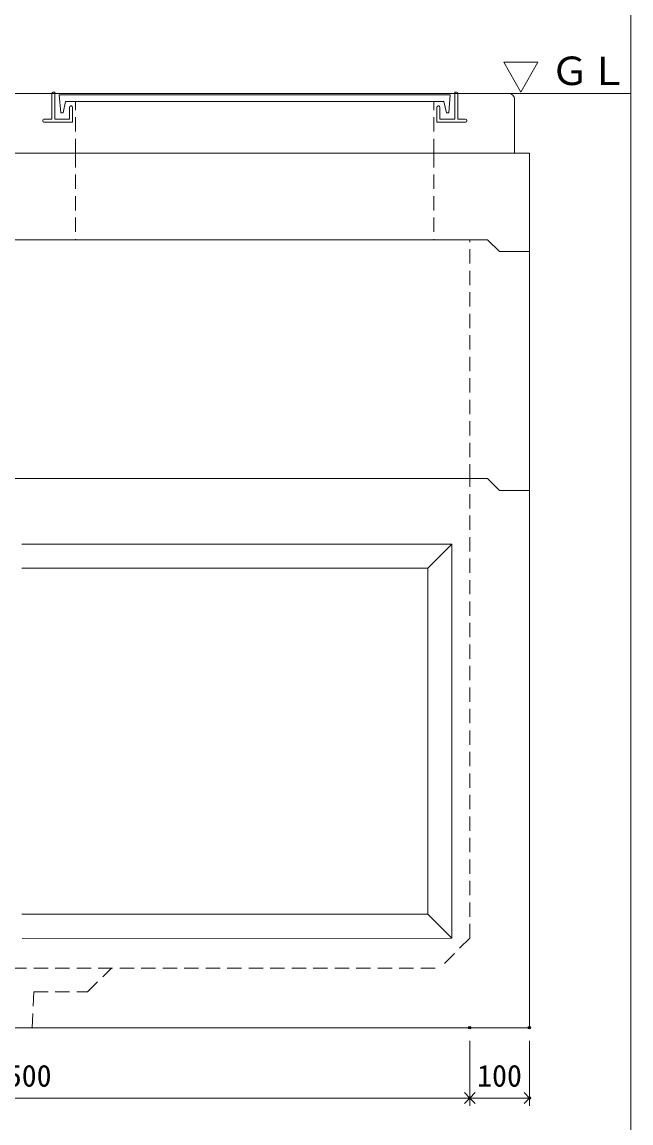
# Model space of a CAD drawing. Units: millimetres, scale not verified. Extents: x -6420 to 6420, y -2665 to 3035.
# Drawn here: x 5401 to 6420, y -1626 to 218 of the extents above; entities that cross this region are included whole.
import ezdxf
from ezdxf.enums import TextEntityAlignment as Align

# ---------------------------------------------------------------- set-up
doc = ezdxf.new("R2010")
doc.units = ezdxf.units.MM
doc.header["$LTSCALE"] = 20
doc.header["$PDMODE"] = 32
doc.header["$PDSIZE"] = 4
doc.linetypes.add('DASHED1', pattern=[1.8, 1.2, -0.6])
doc.layers.add('0-1_Defpoints', color=7, linetype='Continuous')
for name, color, linetype, lineweight in [('0-2_waku', 7, 'Continuous', 18), ('0-3_gaikei', 7, 'Continuous', 18), ('0-4_kakure', 7, 'DASHED1', 5), ('0-5_sunpou', 7, 'Continuous', 5), ('0-8_uchigawa', 6, 'Continuous', 18), ('0-A_futa', 3, 'Continuous', 18), ('0-B_GL', 4, 'Continuous', 18), ('0-D_文字１', 7, 'Continuous', 18)]:
    doc.layers.add(name, color=color, linetype=linetype, lineweight=lineweight)
doc.styles.add('ＭＳ ゴシック', font='')
doc.styles.get('ＭＳ ゴシック').set_extended_font_data('MS Gothic')

# ---------------------------------------------------------------- blocks, each defined once
blk = doc.blocks.new('_Open90')
at = {"layer": '0-5_sunpou'}
blk.add_line((0, 0), (-1, 0), dxfattribs=at)
blk.add_lwpolyline([(-0.5, 0.5), (0, 0), (-0.5, -0.5)], dxfattribs=at)
blk = doc.blocks.new('D53')
at = {"layer": '0-1_Defpoints'}
for p in [(7233.24, 1125.17), (8733.24, 1125.17), (8733.24, 1007.46)]:
    blk.add_point(p, dxfattribs=at)
at = {"layer": '0-5_sunpou'}
for p, q in [((7233.24, 1103.17), (7233.24, 994.46)), ((8733.24, 1103.17), (8733.24, 994.46)), ((7251.24, 1007.46), (8715.24, 1007.46))]:
    blk.add_line(p, q, dxfattribs=at)
at = {"layer": '0-5_sunpou', "xscale": 18, "yscale": 18, "rotation": 180}
blk.add_blockref('_Open90', (7233.24, 1007.46), dxfattribs=at)
at = {"layer": '0-5_sunpou', "xscale": 18, "yscale": 18}
blk.add_blockref('_Open90', (8733.24, 1007.46), dxfattribs=at)
at = {"layer": '0-5_sunpou', "style": 'ＭＳ ゴシック'}
blk.add_text('1500', height=36.66, dxfattribs=at).set_placement((7933.24, 1015.46), align=Align.BOTTOM_LEFT)
blk = doc.blocks.new('D54')
at = {"layer": '0-1_Defpoints'}
for p in [(8733.24, 1125.17), (8833.24, 1125.17), (8833.24, 1007.46)]:
    blk.add_point(p, dxfattribs=at)
at = {"layer": '0-5_sunpou'}
for p, q in [((8733.24, 1103.17), (8733.24, 994.46)), ((8833.24, 1103.17), (8833.24, 994.46)), ((8751.24, 1007.46), (8815.24, 1007.46))]:
    blk.add_line(p, q, dxfattribs=at)
at = {"layer": '0-5_sunpou', "xscale": 18, "yscale": 18, "rotation": 180}
blk.add_blockref('_Open90', (8733.24, 1007.46), dxfattribs=at)
at = {"layer": '0-5_sunpou', "xscale": 18, "yscale": 18}
blk.add_blockref('_Open90', (8833.24, 1007.46), dxfattribs=at)
at = {"layer": '0-5_sunpou', "style": 'ＭＳ ゴシック'}
blk.add_text('100', height=36.66, dxfattribs=at).set_placement((8745.74, 1015.46), align=Align.BOTTOM_LEFT)

msp = doc.modelspace()

# ---------------------------------------------------------------- linework, layer by layer
at = {"layer": '0-2_waku'}
for p in [(6420.49, 3035.05), (6420.49, 2678.8)]:
    msp.add_line(p, (6420.49, -2664.95), dxfattribs=at)
msp.add_lwpolyline([(-1739.51, 3035.05), (6420.49, 3035.05), (6420.49, -2664.95)], dxfattribs=at)
at = {"layer": '0-3_gaikei'}
for p, q in [((5365.49, 98.38), (5450.49, 98.38)), ((6130.49, 98.38), (6215.49, 98.38)), ((6225.49, -1.62), (6225.49, 88.38)), ((4550.49, -1.62), (6250.49, -1.62)), ((4550.49, -1.62), (6250.49, -1.62)), ((4550.49, -1.62), (6250.49, -1.62)), ((4550.49, -1.62), (6250.49, -1.62)), ((4550.49, -1.62), (6250.49, -1.62)), ((6250.49, -566.62), (6250.49, -1.62)), ((4620.49, -146.62), (6180.49, -146.62)), ((4620.49, -146.62), (6180.49, -146.62)), ((4620.49, -146.62), (6180.49, -146.62)), ((4620.49, -146.62), (6180.49, -146.62)), ((4620.49, -146.62), (6180.49, -146.62)), ((4620.49, -146.62), (6180.49, -146.62)), ((4620.49, -146.62), (6180.49, -146.62)), ((4620.49, -146.62), (6180.49, -146.62)), ((4620.49, -146.62), (6180.49, -146.62)), ((4620.49, -146.62), (6180.49, -146.62)), ((4620.49, -146.62), (6180.49, -146.62)), ((4620.49, -146.62), (6180.49, -146.62)), ((4620.49, -146.62), (6180.49, -146.62)), ((4620.49, -146.62), (6180.49, -146.62)), ((6180.49, -146.62), (6200.49, -166.62)), ((6180.49, -146.62), (6200.49, -166.62)), ((6180.49, -146.62), (6200.49, -166.62)), ((6180.49, -146.62), (6200.49, -166.62)), ((6180.49, -146.62), (6200.49, -166.62)), ((6180.49, -146.62), (6200.49, -166.62)), ((6180.49, -146.62), (6200.49, -166.62)), ((6180.49, -146.62), (6200.49, -166.62)), ((6180.49, -146.62), (6200.49, -166.62)), ((6180.49, -146.62), (6200.49, -166.62)), ((6180.49, -146.62), (6200.49, -166.62)), ((6180.49, -146.62), (6200.49, -166.62)), ((6180.49, -146.62), (6200.49, -166.62)), ((6180.49, -146.62), (6200.49, -166.62)), ((6200.49, -166.62), (6250.49, -166.62)), ((6200.49, -166.62), (6250.49, -166.62)), ((6200.49, -166.62), (6250.49, -166.62)), ((6200.49, -166.62), (6250.49, -166.62)), ((6200.49, -166.62), (6250.49, -166.62)), ((6200.49, -166.62), (6250.49, -166.62)), ((6200.49, -166.62), (6250.49, -166.62)), ((6200.49, -166.62), (6250.49, -166.62)), ((6200.49, -166.62), (6250.49, -166.62)), ((6200.49, -166.62), (6250.49, -166.62)), ((6200.49, -166.62), (6250.49, -166.62)), ((6200.49, -166.62), (6250.49, -166.62)), ((6200.49, -166.62), (6250.49, -166.62)), ((6200.49, -166.62), (6250.49, -166.62)), ((4620.49, -546.62), (6180.49, -546.62)), ((4620.49, -546.62), (6180.49, -546.62)), ((4620.49, -546.62), (6180.49, -546.62)), ((4620.49, -546.62), (6180.49, -546.62)), ((4620.49, -546.62), (6180.49, -546.62)), ((4620.49, -546.62), (6180.49, -546.62)), ((4620.49, -546.62), (6180.49, -546.62)), ((4620.49, -546.62), (6180.49, -546.62)), ((4620.49, -546.62), (6180.49, -546.62)), ((4620.49, -546.62), (6180.49, -546.62)), ((4620.49, -546.62), (6180.49, -546.62)), ((4620.49, -546.62), (6180.49, -546.62)), ((4620.49, -546.62), (6180.49, -546.62)), ((4620.49, -546.62), (6180.49, -546.62)), ((4620.49, -546.62), (6180.49, -546.62)), ((4620.49, -546.62), (6180.49, -546.62)), ((4620.49, -546.62), (6180.49, -546.62)), ((4620.49, -546.62), (6180.49, -546.62)), ((4620.49, -546.62), (6180.49, -546.62)), ((4620.49, -546.62), (6180.49, -546.62)), ((4620.49, -546.62), (6180.49, -546.62)), ((4620.49, -546.62), (6180.49, -546.62)), ((4620.49, -546.62), (6180.49, -546.62)), ((4620.49, -546.62), (6180.49, -546.62)), ((4620.49, -546.62), (6180.49, -546.62)), ((4620.49, -546.62), (6180.49, -546.62)), ((4620.49, -546.62), (6180.49, -546.62)), ((4620.49, -546.62), (6180.49, -546.62)), ((4620.49, -546.62), (6180.49, -546.62)), ((4620.49, -546.62), (6180.49, -546.62)), ((4620.49, -546.62), (6180.49, -546.62)), ((4620.49, -546.62), (6180.49, -546.62)), ((4620.49, -546.62), (6180.49, -546.62)), ((4620.49, -546.62), (6180.49, -546.62)), ((4620.49, -546.62), (6180.49, -546.62)), ((4620.49, -546.62), (6180.49, -546.62)), ((6180.49, -546.62), (6200.49, -566.62)), ((6180.49, -546.62), (6200.49, -566.62)), ((6180.49, -546.62), (6200.49, -566.62)), ((6180.49, -546.62), (6200.49, -566.62)), ((6180.49, -546.62), (6200.49, -566.62)), ((6180.49, -546.62), (6200.49, -566.62)), ((6180.49, -546.62), (6200.49, -566.62)), ((6180.49, -546.62), (6200.49, -566.62)), ((6180.49, -546.62), (6200.49, -566.62)), ((6180.49, -546.62), (6200.49, -566.62)), ((6180.49, -546.62), (6200.49, -566.62)), ((6180.49, -546.62), (6200.49, -566.62)), ((6180.49, -546.62), (6200.49, -566.62)), ((6180.49, -546.62), (6200.49, -566.62)), ((6180.49, -546.62), (6200.49, -566.62)), ((6180.49, -546.62), (6200.49, -566.62)), ((6180.49, -546.62), (6200.49, -566.62)), ((6180.49, -546.62), (6200.49, -566.62)), ((6180.49, -546.62), (6200.49, -566.62)), ((6180.49, -546.62), (6200.49, -566.62)), ((6180.49, -546.62), (6200.49, -566.62)), ((6180.49, -546.62), (6200.49, -566.62)), ((6180.49, -546.62), (6200.49, -566.62)), ((6180.49, -546.62), (6200.49, -566.62)), ((6180.49, -546.62), (6200.49, -566.62)), ((6180.49, -546.62), (6200.49, -566.62)), ((6180.49, -546.62), (6200.49, -566.62)), ((6180.49, -546.62), (6200.49, -566.62)), ((6180.49, -546.62), (6200.49, -566.62)), ((6180.49, -546.62), (6200.49, -566.62)), ((6180.49, -546.62), (6200.49, -566.62)), ((6180.49, -546.62), (6200.49, -566.62)), ((6180.49, -546.62), (6200.49, -566.62)), ((6180.49, -546.62), (6200.49, -566.62)), ((6180.49, -546.62), (6200.49, -566.62)), ((6180.49, -546.62), (6200.49, -566.62)), ((6200.49, -566.62), (6250.49, -566.62)), ((6200.49, -566.62), (6250.49, -566.62)), ((6200.49, -566.62), (6250.49, -566.62)), ((6200.49, -566.62), (6250.49, -566.62)), ((6200.49, -566.62), (6250.49, -566.62)), ((6200.49, -566.62), (6250.49, -566.62)), ((6200.49, -566.62), (6250.49, -566.62)), ((6200.49, -566.62), (6250.49, -566.62)), ((6200.49, -566.62), (6250.49, -566.62)), ((6200.49, -566.62), (6250.49, -566.62)), ((6200.49, -566.62), (6250.49, -566.62)), ((6200.49, -566.62), (6250.49, -566.62)), ((6200.49, -566.62), (6250.49, -566.62)), ((6200.49, -566.62), (6250.49, -566.62)), ((6200.49, -566.62), (6250.49, -566.62)), ((6200.49, -566.62), (6250.49, -566.62)), ((6200.49, -566.62), (6250.49, -566.62)), ((6200.49, -566.62), (6250.49, -566.62)), ((6200.49, -566.62), (6250.49, -566.62)), ((6200.49, -566.62), (6250.49, -566.62)), ((6200.49, -566.62), (6250.49, -566.62)), ((6200.49, -566.62), (6250.49, -566.62)), ((6200.49, -566.62), (6250.49, -566.62)), ((6200.49, -566.62), (6250.49, -566.62)), ((6200.49, -566.62), (6250.49, -566.62)), ((6200.49, -566.62), (6250.49, -566.62)), ((6200.49, -566.62), (6250.49, -566.62)), ((6200.49, -566.62), (6250.49, -566.62)), ((6200.49, -566.62), (6250.49, -566.62)), ((6200.49, -566.62), (6250.49, -566.62)), ((6200.49, -566.62), (6250.49, -566.62)), ((6200.49, -566.62), (6250.49, -566.62)), ((6200.49, -566.62), (6250.49, -566.62)), ((6200.49, -566.62), (6250.49, -566.62)), ((6200.49, -566.62), (6250.49, -566.62)), ((6200.49, -566.62), (6250.49, -566.62)), ((6250.49, -1466.62), (6250.49, -566.62)), ((4550.49, -1466.62), (6250.49, -1466.62))]:
    msp.add_line(p, q, dxfattribs=at)
msp.add_arc((6215.82, 88.71), 9.68, 358.04251, 91.95749, dxfattribs=at)
at = {"layer": '0-4_kakure'}
for p, q in [((5490.49, -1.62), (5490.49, 84.88)), ((6090.49, -1.62), (6090.49, 84.88)), ((5490.49, -1.62), (5490.49, -146.62)), ((6090.49, -1.62), (6090.49, -146.62)), ((6150.49, -546.62), (6150.49, -146.62)), ((6150.49, -1316.62), (6150.49, -546.62)), ((6150.49, -1316.62), (6100.49, -1366.62)), ((4700.49, -1366.62), (6100.49, -1366.62)), ((5420.49, -1406.62), (5417.99, -1466.62))]:
    msp.add_line(p, q, dxfattribs=at)
msp.add_lwpolyline([(5420.49, -1406.62), (5510.49, -1406.62), (5550.49, -1366.62)], dxfattribs=at)
at = {"layer": '0-8_uchigawa'}
for p, q in [((6120.49, -656.62), (5400.49, -656.62)), ((6080.49, -696.62), (6120.49, -656.62)), ((6120.49, -656.62), (6120.49, -1316.62)), ((6120.49, -656.62), (6120.49, -1316.62)), ((6080.49, -696.62), (5400.49, -696.62)), ((6080.49, -696.62), (6080.49, -1276.62)), ((5401.18, -1317.31), (6120.49, -1316.62))]:
    msp.add_line(p, q, dxfattribs=at)
msp.add_lwpolyline([(5400.49, -1276.62), (6080.49, -1276.62), (6120.49, -1316.62)], dxfattribs=at)
at = {"layer": '0-A_futa'}
for p, q in [((5450.49, 98.38), (5450.49, 55.38)), ((5452.49, 100.38), (5455.49, 100.38)), ((5455.49, 100.38), (5455.49, 55.38)), ((5463.3, 95.88), (6117.63, 95.88)), ((5463.3, 95.88), (5465.79, 65.88)), ((6117.63, 95.88), (6115.38, 65.88)), ((6125.49, 100.38), (6128.49, 100.38)), ((6125.49, 100.38), (6125.49, 55.38)), ((6130.49, 98.38), (6130.49, 55.38)), ((5473.82, 84.88), (5469.5, 65.88)), ((5473.82, 84.88), (6107.16, 84.88)), ((5480.49, 75.38), (5480.49, 55.38)), ((5482.49, 77.38), (5483.49, 77.38)), ((5485.49, 75.38), (5485.49, 50.38)), ((6095.49, 75.38), (6095.49, 50.38)), ((6098.49, 77.38), (6097.49, 77.38)), ((6100.49, 75.38), (6100.49, 55.38)), ((6107.16, 84.88), (6111.48, 65.88)), ((5437.49, 55.38), (5450.49, 55.38)), ((5455.49, 55.38), (5480.49, 55.38)), ((5465.79, 65.88), (5469.5, 65.88)), ((6125.49, 55.38), (6100.49, 55.38)), ((6115.38, 65.88), (6111.48, 65.88)), ((6143.49, 55.38), (6130.49, 55.38)), ((5435.49, 53.38), (5435.49, 52.38)), ((5485.49, 50.38), (5437.49, 50.38)), ((6095.49, 50.38), (6143.49, 50.38)), ((6145.49, 53.38), (6145.49, 52.38))]:
    msp.add_line(p, q, dxfattribs=at)
for centre, start, end in [((5452.49, 98.38), 90, 180), ((6128.49, 98.38), 0, 90), ((5482.49, 75.38), 90, 180), ((5483.49, 75.38), 0, 90), ((6097.49, 75.38), 90, 180), ((6098.49, 75.38), 0, 90), ((5437.49, 53.38), 90, 180), ((6143.49, 53.38), 0, 90), ((5437.49, 52.38), 180, 270), ((6143.49, 52.38), 270, 0)]:
    msp.add_arc(centre, 2, start, end, dxfattribs=at)
at = {"layer": '0-B_GL'}
msp.add_line((-1739.51, 98.38), (6420.49, 98.38), dxfattribs=at)
at = {"layer": '0-D_文字１'}
for p, q in [((6235.96, 100.42), (6207.53, 151.01)), ((6207.53, 151.01), (6264.4, 151.01)), ((6235.96, 100.42), (6264.4, 151.01))]:
    msp.add_line(p, q, dxfattribs=at)

# ---------------------------------------------------------------- block references
at = {"layer": '0-5_sunpou'}
for name in ['D53', 'D54']:
    msp.add_blockref(name, (-2582.75, -2591.78), dxfattribs=at)

# ---------------------------------------------------------------- texts
at = {"layer": '0-D_文字１', "style": 'ＭＳ ゴシック'}
msp.add_text('ＧＬ', height=47.65, dxfattribs=at).set_placement((6285.67, 98.19), align=Align.BOTTOM_LEFT)

doc.saveas('drawing.dxf')
